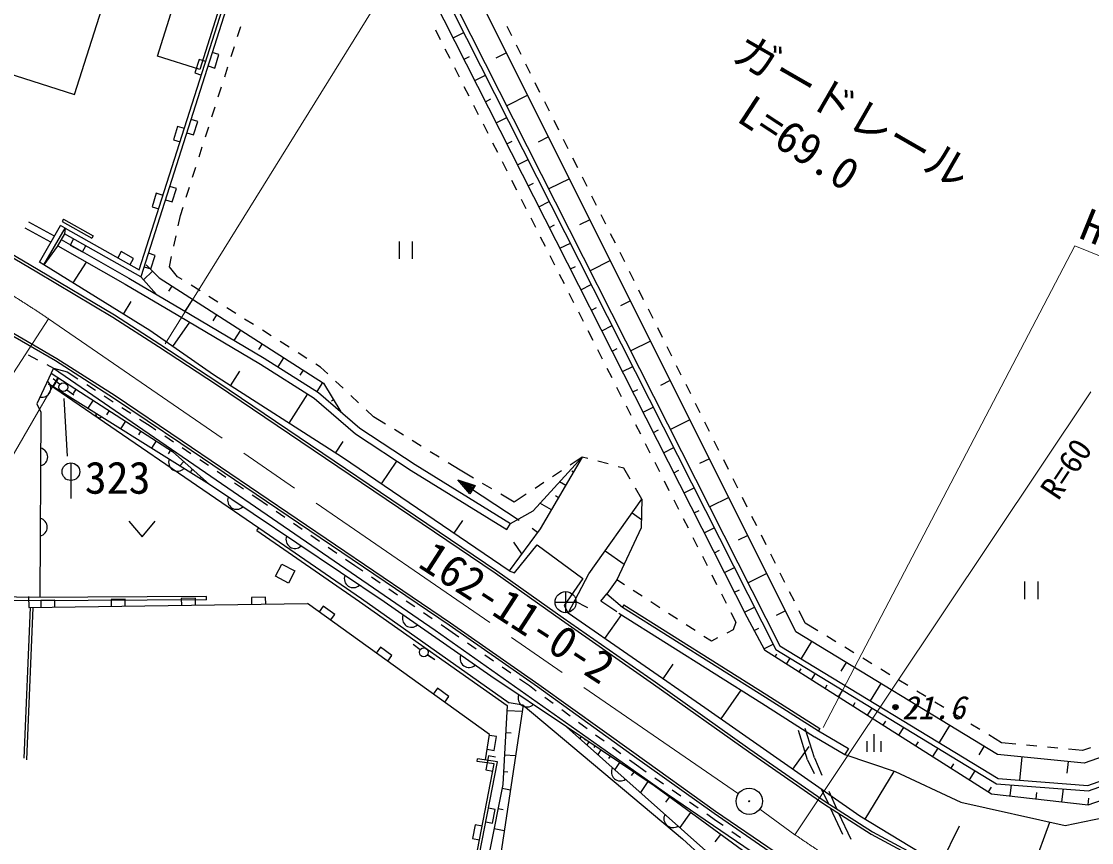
# Model space of a CAD drawing. Units: millimetres, scale not verified. Extents: x 40000 to 680000, y 20000 to 380000.
# Drawn here: x 117582 to 178491, y 273187 to 319958 of the extents above; entities that cross this region are included whole.
import ezdxf
from ezdxf.enums import TextEntityAlignment as Align

# ---------------------------------------------------------------- set-up
doc = ezdxf.new("R2010")
doc.units = ezdxf.units.MM
doc.header["$LTSCALE"] = 1000
doc.linetypes.add('CHAIN', pattern=[18.5, 12, -1.5, 3.5, -1.5])
for name, color, linetype, lineweight in [('M-BGD', 7, 'Continuous', 25), ('M-BMK', 2, 'CHAIN', 13), ('M-BMK-SRVR', 3, 'Continuous', 25), ('M-STR-HTXT', 7, 'Continuous', 13), ('M-STR-STRC', 7, 'Continuous', 25)]:
    doc.layers.add(name, color=color, linetype=linetype, lineweight=lineweight)
doc.styles.add('ＭＳ ゴシック', font='')
doc.styles.get('ＭＳ ゴシック').set_extended_font_data('MS Gothic')

msp = doc.modelspace()

# ---------------------------------------------------------------- linework, layer by layer
at = {"layer": 'M-BGD'}
for p, q in [((139043, 325159), (158871, 286051)), ((129883, 319094), (130066, 319665)), ((141142, 319470), (141414, 318935)), ((142158, 319014), (142768, 319323)), ((145488, 319137), (145220, 319674)), ((146024, 318064), (145756, 318600)), ((128827, 318064), (128446, 318185)), ((128585, 317302), (128827, 318064)), ((129518, 317950), (129701, 318522)), ((141685, 318399), (141956, 317864)), ((142773, 317802), (143076, 317956)), ((145188, 318171), (144582, 317869)), ((127690, 317788), (127447, 317026)), ((128071, 317666), (127690, 317788)), ((128204, 317423), (128585, 317302)), ((129153, 316807), (129336, 317379)), ((146560, 316990), (146292, 317527)), ((127447, 317026), (127828, 316904)), ((142228, 317329), (142499, 316794)), ((143387, 316590), (143993, 316898)), ((128788, 315664), (128971, 316236)), ((142770, 316259), (143042, 315724)), ((147096, 315917), (146828, 316453)), ((143998, 315385), (144299, 315538)), ((146397, 315750), (145209, 315157)), ((128423, 314521), (128606, 315093)), ((143313, 315189), (143584, 314654)), ((147633, 314843), (147364, 315380)), ((127615, 314252), (127234, 314373)), ((144609, 314180), (145212, 314486)), ((148169, 313769), (147901, 314306)), ((126475, 313977), (126232, 313215)), ((126856, 313855), (126475, 313977)), ((127373, 313490), (127615, 314252)), ((128058, 313378), (128240, 313950)), ((143856, 314118), (144127, 313583)), ((126232, 313215), (126613, 313093)), ((126991, 313611), (127373, 313490)), ((145217, 312982), (145516, 313134)), ((147584, 313374), (146990, 313077)), ((148705, 312696), (148437, 313233)), ((127693, 312235), (127875, 312806)), ((144398, 313048), (144670, 312513)), ((144941, 311978), (145212, 311443)), ((145824, 311784), (146423, 312088)), ((149241, 311622), (148973, 312159)), ((127328, 311092), (127510, 311663)), ((145484, 310908), (145755, 310372)), ((146428, 310593), (146726, 310744)), ((148771, 310998), (147604, 310415)), ((149777, 310549), (149509, 311086)), ((125260, 310166), (125017, 309404)), ((125641, 310044), (125260, 310166)), ((126403, 310440), (126022, 310561)), ((126160, 309678), (126403, 310440)), ((126963, 309949), (127145, 310520)), ((125779, 309799), (126160, 309678)), ((146026, 309837), (146298, 309302)), ((147032, 309402), (147627, 309704)), ((150314, 309475), (150045, 310012)), ((125017, 309404), (125398, 309282)), ((126506, 308322), (126631, 308911)), ((126631, 308911), (126780, 309377)), ((150850, 308402), (150582, 308939)), ((119465, 307734), (117995, 308531)), ((118607, 306246), (119806, 308326)), ((120066, 308176), (119806, 308326)), ((119984, 308686), (119910, 308556)), ((119910, 308556), (121594, 307605)), ((119984, 308686), (121668, 307736)), ((146569, 308767), (146840, 308232)), ((147632, 308218), (147928, 308368)), ((149936, 308665), (149353, 308374)), ((119265, 307387), (117797, 308183)), ((118867, 306096), (120066, 308176)), ((120066, 308176), (120031, 307859)), ((121668, 307736), (121594, 307605)), ((126258, 307149), (126382, 307736)), ((147112, 307697), (147383, 307162)), ((151386, 307328), (151118, 307865)), ((120554, 307565), (120359, 307216)), ((120359, 307216), (121056, 306825)), ((121056, 306825), (121252, 307173)), ((139079, 307427), (139079, 306427)), ((139829, 307427), (139829, 306427)), ((148233, 307033), (148825, 307334)), ((123265, 306844), (123070, 306495)), ((123963, 306453), (123265, 306844)), ((123768, 306104), (123963, 306453)), ((125191, 306628), (124809, 306750)), ((124948, 305866), (125191, 306628)), ((126008, 305973), (126133, 306562)), ((147654, 306626), (147926, 306091)), ((151922, 306255), (151654, 306791)), ((118867, 306096), (118607, 306246)), ((120537, 305059), (121277, 306250)), ((124567, 305987), (124948, 305866)), ((126466, 305419), (126008, 305973)), ((148830, 305856), (149124, 306005)), ((151101, 306332), (149956, 305760)), ((124385, 305415), (125267, 304403)), ((125037, 305735), (124534, 305245)), ((126733, 305250), (126466, 305419)), ((148197, 305556), (148468, 305021)), ((152458, 305181), (152190, 305718)), ((126141, 304881), (125952, 304586)), ((127748, 304609), (127241, 304930)), ((149427, 304678), (150016, 304977)), ((152995, 304108), (152726, 304644)), ((123392, 303286), (123835, 304000)), ((127324, 304123), (126889, 303445)), ((128763, 303968), (128255, 304289)), ((148740, 304486), (149011, 303951)), ((152245, 304042), (151672, 303756)), ((129777, 303327), (129270, 303648)), ((149282, 303416), (149554, 302880)), ((150021, 303508), (150313, 303656)), ((153531, 303034), (153263, 303571)), ((126199, 301442), (127161, 302819)), ((128688, 303249), (128470, 302908)), ((130792, 302687), (130284, 303007)), ((130052, 302374), (129680, 301793)), ((131806, 302046), (131299, 302366)), ((149825, 302345), (150096, 301810)), ((150614, 302337), (151200, 302634)), ((154067, 301961), (153799, 302497)), ((131280, 301587), (131083, 301280)), ((132821, 301405), (132313, 301725)), ((153389, 301752), (152265, 301191)), ((117970, 300974), (118500, 300692)), ((133835, 300764), (133328, 301084)), ((150368, 301275), (150639, 300740)), ((151204, 301173), (151495, 301320)), ((154603, 300887), (154335, 301424)), ((119030, 300411), (119412, 300209)), ((132508, 300800), (132178, 300286)), ((134610, 300274), (134343, 300444)), ((151795, 300009), (152377, 300304)), ((155139, 299813), (154871, 300350)), ((119412, 300209), (118460, 298180)), ((119412, 300209), (120193, 300003)), ((119412, 300209), (141122, 285290)), ((120193, 300003), (120794, 299609)), ((129475, 299209), (130010, 300044)), ((133612, 300092), (133435, 299815)), ((135024, 299885), (134610, 300274)), ((150910, 300205), (151182, 299670)), ((119701, 299649), (119385, 299160)), ((119775, 299285), (119390, 299605)), ((121296, 299281), (121798, 298952)), ((134717, 299383), (134399, 298886)), ((135898, 299063), (135461, 299474)), ((151453, 299134), (151724, 298599)), ((154511, 299504), (153949, 299224)), ((155676, 298740), (155407, 299277)), ((120168, 298977), (120571, 298681)), ((120679, 299018), (120522, 298773)), ((122300, 298623), (122802, 298294)), ((132815, 297070), (133884, 298739)), ((136773, 298241), (136336, 298652)), ((152382, 298851), (152671, 298998)), ((118460, 298180), (118693, 297695)), ((121658, 298386), (121360, 297924)), ((123304, 297966), (123805, 297637)), ((135353, 298396), (135229, 298321)), ((151996, 298064), (152267, 297529)), ((152968, 297694), (153547, 297987)), ((156212, 297666), (155944, 298203)), ((118693, 297695), (118628, 287151)), ((122582, 297790), (122432, 297559)), ((124307, 297308), (124908, 296915)), ((137624, 297441), (137210, 297830)), ((138299, 297025), (137624, 297441)), ((155634, 297257), (154531, 296706)), ((123505, 297193), (123224, 296757)), ((124378, 296630), (124237, 296412)), ((124908, 296915), (125240, 296691)), ((139320, 296394), (138809, 296710)), ((152538, 296994), (152810, 296459)), ((153552, 296543), (153840, 296689)), ((156748, 296593), (156480, 297130)), ((125250, 296067), (124984, 295655)), ((125738, 296355), (126235, 296020)), ((135462, 295374), (135886, 296036)), ((140341, 295764), (139830, 296079)), ((157284, 295519), (157016, 296056)), ((126073, 295535), (125940, 295329)), ((126733, 295684), (127230, 295349)), ((141362, 295134), (140852, 295449)), ((153081, 295924), (153352, 295388)), ((154135, 295392), (154711, 295684)), ((126817, 294899), (126593, 294648)), ((127728, 295013), (128225, 294678)), ((138069, 293616), (138953, 294916)), ((142548, 294402), (141873, 294819)), ((149499, 295144), (148813, 294688)), ((149811, 295060), (149499, 295144)), ((150971, 294751), (150391, 294906)), ((153624, 294853), (153895, 294318)), ((156736, 295050), (156184, 294775)), ((157820, 294446), (157552, 294983)), ((127320, 294450), (127208, 294324)), ((128723, 294342), (129220, 294007)), ((143315, 293946), (142548, 294402)), ((148314, 294356), (147814, 294023)), ((148995, 294280), (148901, 294335)), ((151864, 294513), (151551, 294597)), ((152228, 293893), (151864, 294513)), ((154715, 294248), (155001, 294393)), ((127823, 294000), (127752, 293921)), ((128009, 293834), (127974, 293794)), ((129718, 293672), (130215, 293336)), ((142427, 293841), (143416, 293526)), ((143109, 293058), (142427, 293841)), ((142427, 293841), (145920, 291545)), ((142661, 293687), (143339, 293481)), ((143119, 293146), (142661, 293687)), ((142795, 293599), (143262, 293436)), ((143130, 293235), (142795, 293599)), ((144347, 293333), (143831, 293640)), ((147315, 293691), (146815, 293359)), ((148558, 293531), (148209, 293735)), ((154166, 293783), (154438, 293248)), ((158357, 293372), (158088, 293909)), ((130712, 293001), (131045, 292777)), ((142995, 293467), (143184, 293391)), ((143140, 293324), (142995, 293467)), ((143416, 293526), (143109, 293058)), ((143339, 293481), (143119, 293146)), ((143262, 293436), (143130, 293235)), ((143184, 293391), (143140, 293324)), ((145630, 292571), (144863, 293027)), ((146315, 293027), (145630, 292571)), ((152896, 292756), (152532, 293376)), ((155296, 293104), (155868, 293394)), ((131045, 292777), (131583, 292405)), ((147743, 292133), (147090, 292513)), ((148150, 292832), (147976, 292934)), ((154709, 292713), (154980, 292178)), ((157838, 292843), (156755, 292303)), ((158893, 292299), (158625, 292835)), ((132076, 292063), (132570, 291722)), ((152336, 291964), (152876, 291582)), ((155872, 291966), (156157, 292110)), ((159429, 291225), (159161, 291762)), ((123696, 291495), (124446, 290595)), ((124446, 290595), (125196, 291495)), ((133063, 291381), (133557, 291040)), ((142203, 290804), (142702, 291538)), ((145216, 291026), (145425, 291366)), ((155252, 291642), (155523, 291107)), ((130983, 290955), (131096, 291120)), ((134051, 290698), (134544, 290357)), ((146958, 290843), (146655, 291068)), ((155794, 290572), (156066, 290037)), ((156449, 290829), (157018, 291117)), ((158920, 290677), (158379, 290407)), ((159965, 290152), (159697, 290688)), ((135038, 290016), (135531, 289675)), ((146059, 289629), (145606, 290302)), ((136025, 289334), (136563, 288961)), ((150808, 289804), (151887, 289040)), ((156337, 289502), (156608, 288967)), ((157023, 289698), (157305, 289841)), ((160501, 289078), (160233, 289615)), ((136563, 288961), (137006, 288659)), ((157596, 288566), (158162, 288853)), ((137501, 288320), (137996, 287981)), ((151897, 287871), (151471, 288148)), ((156880, 288432), (157151, 287896)), ((160002, 288511), (158939, 287980)), ((161038, 288005), (160769, 288541)), ((138492, 287643), (138987, 287304)), ((152904, 287218), (152400, 287545)), ((158166, 287442), (158448, 287584)), ((174680, 288056), (174680, 287056)), ((175430, 288056), (175430, 287056)), ((117989, 286948), (116624, 286985)), ((117994, 287148), (116627, 287185)), ((128121, 287208), (117994, 287148)), ((117994, 287199), (117997, 286572)), ((128122, 287008), (117995, 286948)), ((119482, 286993), (118682, 286982)), ((118682, 286982), (118687, 286582)), ((119487, 286593), (119482, 286993)), ((123481, 287050), (122681, 287039)), ((122681, 287039), (122687, 286639)), ((123487, 286650), (123481, 287050)), ((127481, 287108), (126681, 287096)), ((126681, 287096), (126687, 286696)), ((127486, 286708), (127481, 287108)), ((128122, 287008), (128121, 287208)), ((131480, 287165), (130680, 287153)), ((130680, 287153), (130686, 286753)), ((131486, 286765), (131480, 287165)), ((139482, 286965), (139978, 286627)), ((149067, 286961), (149804, 286569)), ((153910, 286565), (153407, 286891)), ((157422, 287361), (157694, 286826)), ((161574, 286931), (161306, 287468)), ((118082, 286581), (117723, 277995)), ((118232, 286575), (117869, 277896)), ((117997, 286572), (133867, 286799)), ((134765, 286646), (134532, 286321)), ((135415, 286178), (134765, 286646)), ((140473, 286288), (140968, 285950)), ((151868, 286729), (151788, 286602)), ((157965, 286291), (158247, 285735)), ((158737, 286317), (159299, 286602)), ((161064, 286385), (160532, 286120)), ((162195, 285688), (161842, 286394)), ((135181, 285854), (135415, 286178)), ((150795, 284811), (151746, 286184)), ((154917, 285911), (154413, 286238)), ((158247, 285735), (158086, 285311)), ((162913, 285250), (162195, 285688)), ((141122, 285290), (154352, 275953)), ((141463, 285611), (141906, 285308)), ((141906, 285308), (142474, 284914)), ((155923, 285258), (155420, 285585)), ((158086, 285311), (157734, 285124)), ((159286, 285264), (159549, 285403)), ((140280, 284174), (139877, 284471)), ((142967, 284572), (143460, 284230)), ((156852, 284655), (156427, 284931)), ((157204, 284842), (156852, 284655)), ((159840, 284214), (160366, 284491)), ((162552, 284650), (161952, 283667)), ((163938, 284625), (163426, 284938)), ((138013, 284310), (137779, 283985)), ((138662, 283843), (138013, 284310)), ((138428, 283518), (138662, 283843)), ((140691, 283890), (141111, 283619)), ((140692, 283892), (141114, 283624)), ((143953, 283888), (144446, 283546)), ((160475, 283776), (160579, 283940)), ((164962, 284001), (164450, 284313)), ((154099, 282521), (154671, 283347)), ((161133, 283359), (161341, 283687)), ((164520, 283451), (164220, 282959)), ((165987, 283376), (165475, 283688)), ((144939, 283204), (145432, 282862)), ((161842, 282908), (161955, 283086)), ((162552, 282458), (162777, 282813)), ((167012, 282751), (166499, 283064)), ((145925, 282520), (146493, 282126)), ((146493, 282126), (146886, 281834)), ((163318, 281972), (163440, 282164)), ((166487, 282251), (165889, 281271)), ((168036, 282127), (167524, 282439)), ((141260, 281974), (141026, 281649)), ((141909, 281507), (141260, 281974)), ((141676, 281182), (141909, 281507)), ((147368, 281477), (147850, 281120)), ((157400, 280228), (158552, 281875)), ((164085, 281487), (164328, 281870)), ((169061, 281502), (168548, 281814)), ((146147, 281015), (143816, 265646)), ((146147, 281015), (145344, 281151)), ((164912, 280962), (165043, 281169)), ((165739, 280438), (166001, 280851)), ((168448, 281056), (168149, 280565)), ((170085, 280877), (169573, 281190)), ((145214, 280714), (146094, 280667)), ((148332, 280762), (148814, 280405)), ((171110, 280253), (170598, 280565)), ((148608, 279786), (162800, 267154)), ((149296, 280048), (149778, 279691)), ((162330, 277899), (161812, 279575)), ((162712, 278017), (162194, 279693)), ((163023, 279682), (162942, 279556)), ((166632, 279871), (166774, 280095)), ((167525, 279305), (167808, 279752)), ((170409, 279860), (169814, 278882)), ((172135, 279628), (171622, 279940)), ((144612, 279227), (144218, 279290)), ((144485, 278437), (144612, 279227)), ((145147, 279449), (145463, 279432)), ((149022, 279506), (148984, 279451)), ((149229, 279366), (149210, 279339)), ((149436, 279227), (149361, 279115)), ((149659, 279076), (149622, 279020)), ((150260, 279333), (150742, 278976)), ((162740, 279211), (164447, 278210)), ((162942, 279556), (164649, 278555)), ((166101, 279363), (166101, 278363)), ((173366, 278877), (172647, 279316)), ((144090, 278501), (144485, 278437)), ((149882, 278926), (149766, 278755)), ((150224, 278695), (150167, 278609)), ((150567, 278463), (150389, 278200)), ((151224, 278619), (151706, 278261)), ((161496, 277362), (162412, 278670)), ((164649, 278555), (164447, 278210)), ((165701, 278963), (165701, 278363)), ((166501, 278963), (166501, 278363)), ((168489, 278694), (168642, 278935)), ((169453, 278083), (169759, 278565)), ((172364, 278668), (172066, 278179)), ((174181, 278798), (173366, 278877)), ((175375, 278681), (174778, 278739)), ((176570, 278564), (175973, 278623)), ((177982, 278426), (177167, 278506)), ((178420, 278580), (177982, 278426)), ((143512, 277809), (143534, 277957)), ((144174, 278126), (144022, 277341)), ((144567, 278050), (144174, 278126)), ((145080, 278184), (145712, 278150)), ((151094, 278108), (151005, 277976)), ((151620, 277753), (151347, 277348)), ((152188, 277904), (152582, 277612)), ((162330, 277899), (162698, 277115)), ((162712, 278017), (163140, 277029)), ((174515, 278062), (174386, 276745)), ((177149, 277804), (177085, 277146)), ((144022, 277341), (144415, 277264)), ((145029, 277233), (145267, 277220)), ((152430, 277206), (152293, 277004)), ((152582, 277612), (153141, 277222)), ((165606, 274515), (167263, 277244)), ((170494, 277423), (170659, 277683)), ((171534, 276763), (171864, 277283)), ((153240, 276659), (152820, 276037)), ((153634, 276879), (154126, 276536)), ((144948, 276285), (145415, 276192)), ((154352, 275953), (163195, 269921)), ((154619, 276194), (155111, 275851)), ((163123, 276210), (163491, 275427)), ((163537, 276111), (163965, 275124)), ((172615, 276078), (172786, 276348)), ((173853, 275843), (173924, 276479)), ((175329, 275679), (175370, 276048)), ((176805, 275514), (176887, 276252)), ((154461, 275785), (154239, 275482)), ((155603, 275508), (156096, 275165)), ((178290, 275348), (178332, 275719)), ((144551, 275080), (144159, 275156)), ((144399, 274294), (144551, 275080)), ((144720, 275139), (145006, 275082)), ((155672, 274897), (155052, 274050)), ((156588, 274822), (157147, 274432)), ((163611, 275172), (164321, 273661)), ((164085, 274869), (164784, 273381)), ((143413, 274199), (143261, 273414)), ((143806, 274123), (143413, 274199)), ((144007, 274370), (144399, 274294)), ((157147, 274432), (157522, 274171)), ((169937, 272025), (170971, 274145)), ((174475, 269934), (176120, 274356)), ((144491, 273993), (145064, 273878)), ((157367, 273656), (157057, 273233)), ((158015, 273828), (158507, 273484)), ((143261, 273414), (143654, 273338))]:
    msp.add_line(p, q, dxfattribs=at)
for points in [[(203431, 286624), (178068, 277715), (173138, 278196), (161658, 285195), (141292, 325972)], [(130857, 325767), (124385, 305415), (120031, 307859)], [(120066, 308176), (124292, 305811), (130610, 325629)], [(139714, 325367), (160519, 284188), (173079, 276544), (178323, 276141), (204831, 285541), (206701, 285966), (215354, 291491)], [(139982, 325502), (160748, 284399), (173174, 276838), (178282, 276445), (204748, 285830), (206584, 286247), (215192, 291744)], [(113932, 316449), (114357, 317779), (120607, 315792), (122852, 322890)], [(69631, 318945), (73582, 319624), (77016, 319928), (80663, 319926), (83161, 319752), (85565, 319390), (88877, 318562), (92781, 317307), (98040, 315569), (102123, 314193), (105677, 312729), (109284, 311037), (113929, 308535), (118537, 305824), (122872, 303248), (125463, 301572), (128770, 299408)], [(69647, 318795), (73601, 319475), (77023, 319778), (80658, 319776), (83144, 319603), (85536, 319243), (88836, 318418), (92735, 317164), (97993, 315427), (102070, 314053), (105616, 312592), (109216, 310903), (113855, 308404), (118460, 305695), (122792, 303121), (125381, 301446), (128687, 299282)], [(126740, 296045), (122914, 298633), (119602, 300748), (116442, 302572), (112883, 304476), (108712, 306559), (104902, 308363), (100167, 310353), (95427, 312067), (91027, 313433), (88020, 314151), (84631, 314673), (80757, 315072), (77909, 315211), (74341, 315139), (70548, 314859), (70088, 314801)], [(126656, 295921), (122831, 298508), (119524, 300620), (116369, 302441), (112814, 304343), (108646, 306425), (104841, 308226), (100112, 310213), (95379, 311925), (90988, 313288), (87991, 314004), (84612, 314524), (80745, 314922), (77907, 315061), (74348, 314989), (70563, 314709), (70104, 314652)], [(120031, 307859), (119623, 307134), (118867, 306096)], [(119648, 307179), (123494, 304986), (126482, 303221), (131187, 300437), (134252, 298508), (136592, 296471), (139773, 294376), (145216, 291026)], [(119845, 307527), (123695, 305332), (126686, 303565), (131396, 300778), (134492, 298830), (136835, 296790), (139988, 294713), (145425, 291366)], [(149499, 295144), (147111, 291050), (145347, 288666), (135851, 295125), (128515, 299823), (124897, 302351), (118867, 306096)], [(124687, 306093), (125416, 305347), (134777, 299345), (135760, 297726)], [(119281, 299921), (121273, 298640), (126190, 295459)], [(128282, 293590), (119124, 299324), (131096, 291120)], [(128685, 299284), (144553, 288548), (148330, 285872), (153565, 282212), (158958, 278381), (163250, 275403), (165951, 273675), (169442, 271795), (172994, 270104), (176714, 268387), (180432, 267122), (183964, 266256), (186985, 265822), (190496, 265554)], [(128770, 299408), (144638, 288671), (148417, 285995), (153651, 282335), (159044, 278504), (163333, 275528), (166027, 273804), (169510, 271929), (173057, 270240), (176770, 268527), (180474, 267266), (183992, 266404), (187001, 265971), (190508, 265703)], [(147037, 282176), (142005, 285692), (126740, 296045)], [(177002, 264026), (174519, 264952), (171554, 266321), (167929, 268178), (163950, 270449), (160476, 272643), (157095, 274965), (152432, 278295), (147037, 282176), (142005, 285692), (126740, 296045)], [(166393, 267852), (164269, 269267), (159118, 272374), (153586, 276426), (148608, 279786), (144308, 282661), (138233, 286901), (128282, 293590), (126190, 295459)], [(176954, 263884), (174461, 264813), (171489, 266186), (167858, 268046), (163873, 270320), (160394, 272518), (157009, 274842), (152345, 278173), (146950, 282053), (141920, 285568), (126656, 295921)], [(145425, 291366), (146703, 292091), (149499, 295144)], [(181193, 272164), (178187, 269821), (176508, 269178), (173418, 270328), (168768, 272594), (165305, 274697), (156478, 280872), (148697, 286264), (149880, 288492), (152896, 292756)], [(152896, 292756), (152857, 291117), (151471, 288148), (150894, 287356), (151788, 286602)], [(158871, 286051), (159869, 284160), (172799, 275961), (178297, 275347), (206949, 285350), (215565, 291162)], [(130983, 290955), (136827, 286927), (145228, 280987)], [(131096, 291120), (136941, 287091), (145344, 281151)], [(145347, 288666), (145640, 288548), (146933, 290141), (149544, 288220), (148472, 286688), (148697, 286264)], [(151468, 286328), (150551, 286941), (150894, 287356)], [(143995, 277908), (144227, 279347), (133867, 286799)], [(151788, 286602), (159929, 281476), (162942, 279556)], [(151868, 286729), (160009, 281603), (163023, 279682)], [(151575, 286264), (159715, 281138), (162727, 279218)], [(164447, 278210), (167308, 277228), (171041, 275487), (176992, 274161), (181385, 275076), (188211, 277763), (193862, 279944), (200386, 281725), (205509, 283464), (209508, 285242)], [(145228, 280987), (144990, 276497), (142671, 264858), (141868, 261433), (141423, 259280)], [(146147, 281015), (155199, 273393), (162155, 267018)], [(141289, 262091), (141770, 263613), (144492, 277666), (143512, 277809)], [(141432, 262045), (141915, 263576), (144670, 277792), (143534, 277957)]]:
    msp.add_lwpolyline(points, dxfattribs=at)
for points in [[(125326, 317981), (126963, 323177), (129369, 322419), (127732, 317223)], [(132410, 289049), (133141, 288667), (132778, 287972), (132047, 288354)]]:
    msp.add_lwpolyline(points, close=True, dxfattribs=at)
for centre, radius in [((119967, 299126), 250), ((140481, 284026), 250), ((167331, 280905), 150), ((167331, 280905), 90), ((167331, 280905), 30)]:
    msp.add_circle(centre, radius, dxfattribs=at)
for centre, radius, start, end in [((118748, 299059), 512, 257.54175, 52.18098), ((122008, 297584), 196, 164.64188, 311.25545), ((118565, 295152), 512, 282.32579, 76.96502), ((126471, 294857), 512, 160.62905, 315.26828), ((129832, 292683), 512, 158.77139, 313.41063), ((118540, 291152), 512, 282.32579, 76.96502), ((133152, 290452), 512, 158.77139, 313.41063), ((136472, 288220), 512, 158.77139, 313.41063), ((139775, 285962), 512, 157.77149, 312.41073), ((143056, 283673), 512, 157.77149, 312.41073), ((146361, 281424), 512, 158.90607, 313.54531), ((151670, 277211), 512, 151.00933, 305.64857), ((154658, 274551), 512, 151.00933, 305.64857)]:
    msp.add_arc(centre, radius, start, end, dxfattribs=at)
at = {"layer": 'M-BMK'}
for p, q in [((119123, 303021), (158389, 275967)), ((159612, 275098), (161607, 273636))]:
    msp.add_line(p, q, dxfattribs=at)
for centre, radius, start, end in [((74208, 236206), 80509, 56.0903, 93.06084), ((196709, 324339), 61667, 235.30545, 280.2394)]:
    msp.add_arc(centre, radius, start, end, dxfattribs=at)
at = {"layer": 'M-BMK-SRVR'}
for p, q in [((148556, 287482), (148556, 286282)), ((147956, 286882), (149156, 286882))]:
    msp.add_line(p, q, dxfattribs=at)
for centre, radius in [((148556, 286882), 600), ((159007, 275541), 750), ((159007, 275541), 30)]:
    msp.add_circle(centre, radius, dxfattribs=at)
at = {"layer": 'M-STR-HTXT'}
for p, q in [((125770, 301588), (143654, 330458)), ((163209, 279751), (177534, 307176)), ((177534, 307176), (203137, 296726)), ((119123, 303021), (102746, 277776)), ((119630, 299634), (102505, 270045)), ((161607, 273636), (178442, 298853))]:
    msp.add_line(p, q, dxfattribs=at)
at = {"layer": 'M-STR-STRC'}
for p, q in [((120209, 295197), (120013, 298484)), ((120399, 294810), (120399, 293810)), ((120399, 294310), (120399, 292792))]:
    msp.add_line(p, q, dxfattribs=at)
msp.add_circle((120399, 294310), 500, dxfattribs=at)

# ---------------------------------------------------------------- texts
at = {"layer": 'M-BGD', "style": 'ＭＳ ゴシック', "oblique": 15}
msp.add_text('21.6', height=1320, dxfattribs=at).set_placement((167705, 279820), align=Align.BOTTOM_LEFT)
at = {"layer": 'M-BMK-SRVR', "style": 'ＭＳ ゴシック'}
msp.add_text('162-11-0-2', height=1833, rotation=327.059, dxfattribs=at).set_placement((139784, 288465), align=Align.BOTTOM_LEFT)
at = {"layer": 'M-STR-HTXT', "style": 'ＭＳ ゴシック'}
for s, height, rotation, p in [('ガードレール', 1833, 330.1, (157659, 317326)), ('L=69.0', 1833, 326.8, (157908, 313859)), ('HP L=13.0\u3000φ=300', 1833, 337.9, (177482, 307142)), ('R=60', 1320, 56.3, (176924, 292397))]:
    msp.add_text(s, height=height, rotation=rotation, dxfattribs=at).set_placement(p, align=Align.BOTTOM_LEFT)
at = {"layer": 'M-STR-STRC', "style": 'ＭＳ ゴシック'}
msp.add_text('323', height=1833, dxfattribs=at).set_placement((121189, 292506), align=Align.BOTTOM_LEFT)

doc.saveas('drawing.dxf')
